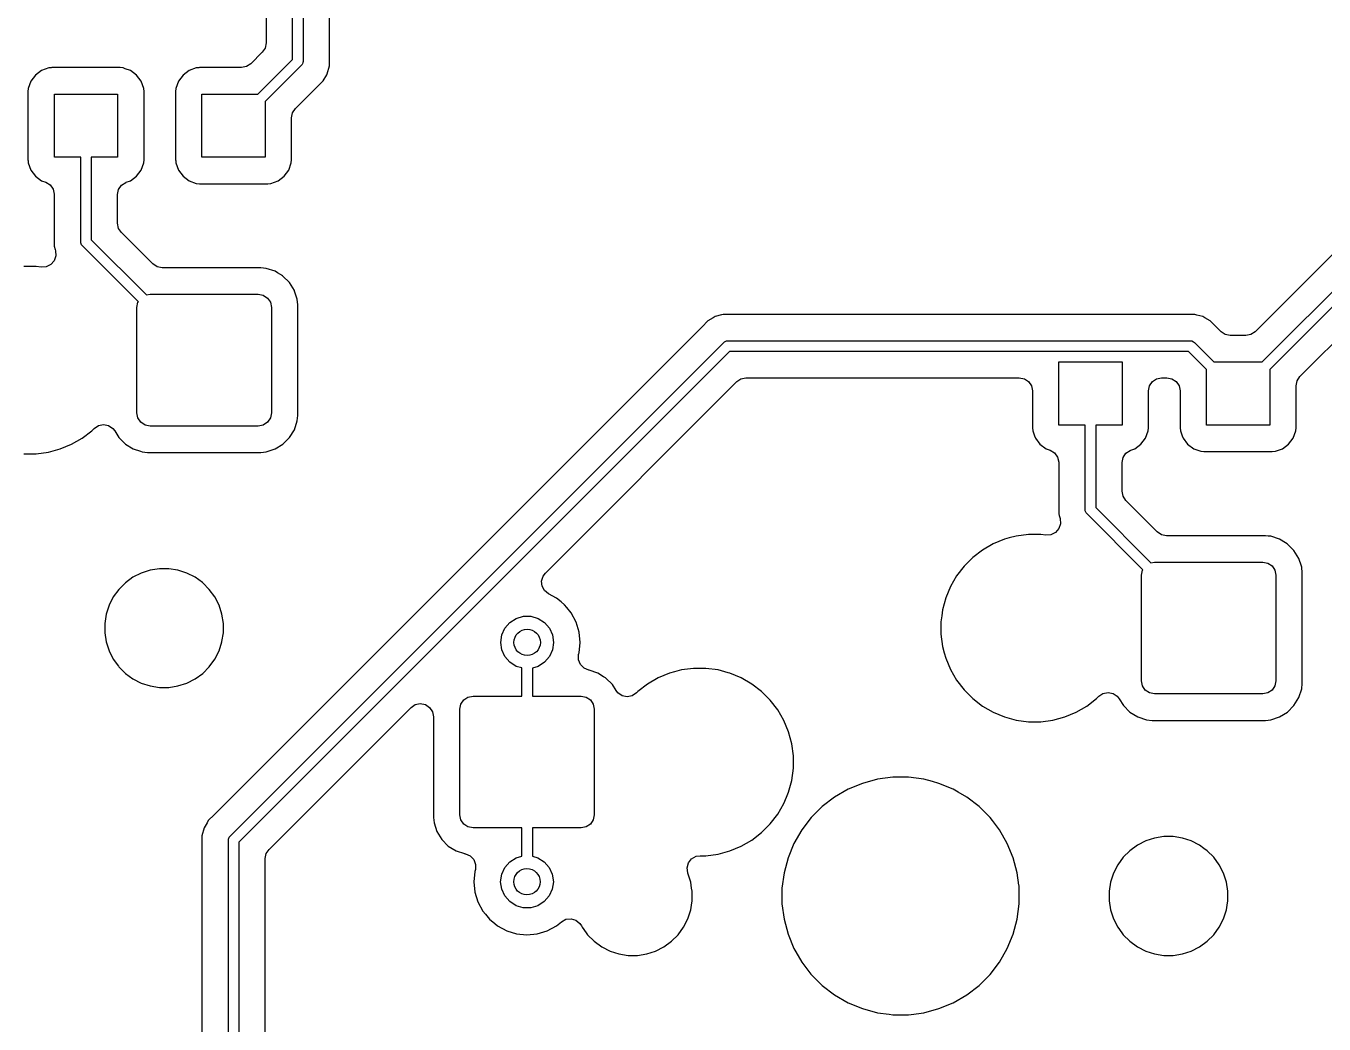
# Model space of a CAD drawing. Extents: x 17 to 170, y -181 to -32.
# Drawn here: x 51.74 to 76.35, y -72.26 to -53.34 of the extents above; entities that cross this region are included whole.
import ezdxf

# ---------------------------------------------------------------- set-up
doc = ezdxf.new("R2010")
doc.units = 0
doc.layers.add('BLACK', color=7, linetype='CONTINUOUS')

msp = doc.modelspace()

# ---------------------------------------------------------------- linework, layer by layer
at = {"layer": 'BLACK', "linetype": 'CONTINUOUS'}
for p, q in [((56.790748, -53.97283), (56.790748, -48.309252)), ((56.990748, -48.350674), (56.990748, -54.014252)), ((57.491248, -53.935195), (57.491248, -48.661127)), ((56.290248, -49.964273), (56.290248, -53.662377)), ((56.290248, -53.662377), (56.271294, -53.757665)), ((80.54198, -53.643784), (75.049194, -59.13657)), ((56.217318, -53.838446), (55.999192, -54.056571)), ((56.271294, -53.757665), (56.217318, -53.838446)), ((52.167515, -54.135909), (52.03267, -54.186203)), ((52.167519, -54.135908), (52.167515, -54.135909)), ((52.214314, -54.130878), (52.167519, -54.135908)), ((52.227128, -54.129501), (52.214314, -54.130878)), ((52.22713, -54.1295), (52.227128, -54.129501)), ((52.227134, -54.1295), (52.22713, -54.1295)), ((53.522873, -54.1295), (52.227134, -54.1295)), ((53.582481, -54.135908), (53.522873, -54.1295)), ((53.620303, -54.150015), (53.582481, -54.135908)), ((53.717331, -54.186204), (53.620303, -54.150015)), ((54.967515, -54.135909), (54.83267, -54.186203)), ((54.967519, -54.135908), (54.967515, -54.135909)), ((55.014314, -54.130878), (54.967519, -54.135908)), ((55.027128, -54.129501), (55.014314, -54.130878)), ((55.02713, -54.1295), (55.027128, -54.129501)), ((55.027134, -54.1295), (55.02713, -54.1295)), ((55.823125, -54.1295), (55.027134, -54.1295)), ((55.918413, -54.110546), (55.823125, -54.1295)), ((55.999192, -54.056571), (55.918413, -54.110546)), ((56.133578, -54.63), (56.790748, -53.97283)), ((56.961458, -54.084963), (56.275, -54.771421)), ((56.973895, -54.06981), (56.961458, -54.084963)), ((56.9787, -54.05821), (56.973895, -54.06981)), ((56.988827, -54.033761), (56.9787, -54.05821)), ((56.990748, -54.014252), (56.988827, -54.033761)), ((57.450325, -54.246037), (57.491248, -54.09331)), ((57.491248, -54.09331), (57.491248, -53.935195)), ((75.183578, -59.71), (80.951789, -53.941789)), ((81.063922, -54.1125), (75.325, -59.851422)), ((51.831204, -54.387669), (51.780908, -54.522518)), ((51.917453, -54.272455), (51.831204, -54.387669)), ((51.917455, -54.272453), (51.917453, -54.272455)), ((52.03267, -54.186203), (51.917455, -54.272453)), ((53.832546, -54.272454), (53.717331, -54.186204)), ((53.918796, -54.387669), (53.832546, -54.272454)), ((53.969091, -54.522517), (53.918796, -54.387669)), ((54.631204, -54.387669), (54.580908, -54.522518)), ((54.717453, -54.272455), (54.631204, -54.387669)), ((54.717455, -54.272453), (54.717453, -54.272455)), ((54.83267, -54.186203), (54.717455, -54.272453)), ((57.259464, -54.494772), (57.371268, -54.382968)), ((57.371268, -54.382968), (57.439592, -54.264627)), ((57.439592, -54.264627), (57.450325, -54.246037)), ((51.780908, -54.522518), (51.7745, -54.582123)), ((51.7745, -54.582123), (51.7745, -55.877865)), ((52.275, -55.83), (52.275, -54.63)), ((52.275, -54.63), (53.475, -54.63)), ((53.475, -54.63), (53.475, -55.83)), ((53.975499, -54.582128), (53.969091, -54.522517)), ((53.9755, -55.877873), (53.975499, -54.582128)), ((54.580908, -54.522518), (54.5745, -54.582123)), ((54.5745, -54.582123), (54.5745, -55.877865)), ((55.075, -55.83), (55.075, -54.63)), ((55.075, -54.63), (56.133578, -54.63)), ((56.848429, -54.905805), (57.259461, -54.494773)), ((57.259461, -54.494773), (57.259464, -54.494772)), ((56.275, -54.771421), (56.275, -55.83)), ((75.898429, -59.985805), (81.198305, -54.68593)), ((56.775499, -55.081873), (56.794453, -54.986586)), ((56.7755, -55.877873), (56.775499, -55.081873)), ((56.794453, -54.986586), (56.848429, -54.905805)), ((51.7745, -55.877865), (51.7745, -55.877868)), ((51.7745, -55.877868), (51.774501, -55.877872)), ((51.774501, -55.877872), (51.776567, -55.897093)), ((52.775, -55.83), (52.275, -55.83)), ((52.775, -57.433), (52.775, -55.83)), ((53.475, -55.83), (52.975, -55.83)), ((52.975, -55.83), (52.975, -57.391578)), ((53.969091, -55.937483), (53.9755, -55.877873)), ((54.5745, -55.877865), (54.5745, -55.877868)), ((54.5745, -55.877868), (54.574501, -55.877872)), ((54.574501, -55.877872), (54.576567, -55.897093)), ((56.275, -55.83), (55.075, -55.83)), ((56.769091, -55.937483), (56.7755, -55.877873)), ((51.776567, -55.897093), (51.780908, -55.93748)), ((51.780908, -55.93748), (51.780909, -55.937484)), ((51.780909, -55.937484), (51.831203, -56.072329)), ((51.831203, -56.072329), (51.831204, -56.072331)), ((51.831204, -56.072331), (51.917454, -56.187546)), ((53.832546, -56.187546), (53.918796, -56.072331)), ((53.918796, -56.072331), (53.969091, -55.937483)), ((54.576567, -55.897093), (54.580908, -55.93748)), ((54.580908, -55.93748), (54.580909, -55.937484)), ((54.580909, -55.937484), (54.631203, -56.072329)), ((54.631203, -56.072329), (54.631204, -56.072331)), ((54.631204, -56.072331), (54.717454, -56.187546)), ((56.632546, -56.187546), (56.718796, -56.072331)), ((56.718796, -56.072331), (56.769091, -55.937483)), ((51.917454, -56.187546), (52.032669, -56.273796)), ((52.032669, -56.273796), (52.112517, -56.303577)), ((52.112517, -56.303577), (52.195171, -56.354634)), ((52.195171, -56.354634), (52.251997, -56.433437)), ((53.494454, -56.441589), (53.54843, -56.360807)), ((53.54843, -56.360807), (53.629212, -56.306831)), ((53.629212, -56.306831), (53.637455, -56.303587)), ((53.637455, -56.303587), (53.717331, -56.273796)), ((53.717331, -56.273796), (53.832546, -56.187546)), ((54.717454, -56.187546), (54.832669, -56.273796)), ((54.832669, -56.273796), (54.967517, -56.324091)), ((54.967517, -56.324091), (55.027127, -56.3305)), ((55.027127, -56.3305), (56.322872, -56.330499)), ((56.322872, -56.330499), (56.382483, -56.324091)), ((56.382483, -56.324091), (56.517331, -56.273796)), ((56.517331, -56.273796), (56.632546, -56.187546)), ((52.251997, -56.433437), (52.274341, -56.527987)), ((52.274341, -56.527987), (52.2745, -56.536877)), ((52.2745, -56.536877), (52.2745, -57.338665)), ((53.4755, -56.536877), (53.494454, -56.441589)), ((53.4755, -57.081125), (53.4755, -56.536877)), ((53.494454, -57.176413), (53.4755, -57.081125)), ((52.2745, -57.338665), (52.274499, -57.338683)), ((52.274499, -57.338683), (52.274499, -57.353943)), ((52.274499, -57.353943), (52.274499, -57.512057)), ((53.54843, -57.257195), (53.494454, -57.176413)), ((54.142805, -57.85157), (53.54843, -57.257195)), ((52.274499, -57.512057), (52.292472, -57.579133)), ((52.292472, -57.579133), (52.298207, -57.600536)), ((52.298207, -57.600536), (52.304561, -57.697483)), ((52.776921, -57.452509), (52.775, -57.433)), ((52.791853, -57.488557), (52.776921, -57.452509)), ((52.804289, -57.503711), (52.791853, -57.488557)), ((53.868591, -58.568013), (52.804289, -57.503711)), ((52.975, -57.391578), (54.022288, -58.438866)), ((52.273331, -57.789482), (52.209272, -57.862527)), ((52.304561, -57.697483), (52.273331, -57.789482)), ((54.223587, -57.905546), (54.142805, -57.85157)), ((51.931372, -57.8995), (51.698628, -57.8995)), ((51.931373, -57.8995), (51.931372, -57.8995)), ((52.025191, -57.911851), (51.931373, -57.8995)), ((52.122136, -57.905497), (52.025191, -57.911851)), ((52.209272, -57.862527), (52.122136, -57.905497)), ((54.318875, -57.9245), (54.223587, -57.905546)), ((56.192009, -57.9245), (54.318875, -57.9245)), ((56.192011, -57.9245), (56.192009, -57.9245)), ((56.243403, -57.92975), (56.192011, -57.9245)), ((56.294797, -57.935001), (56.243403, -57.92975)), ((56.294798, -57.935001), (56.294797, -57.935001)), ((56.294802, -57.935002), (56.294798, -57.935001)), ((56.461332, -57.990184), (56.294802, -57.935002)), ((56.461332, -57.990185), (56.46133, -57.990184)), ((56.46133, -57.990184), (56.461332, -57.990184)), ((56.461334, -57.990186), (56.461332, -57.990185)), ((56.509255, -58.019744), (56.461334, -57.990186)), ((56.605615, -58.079179), (56.509255, -58.019744)), ((56.610656, -58.082288), (56.605615, -58.079179)), ((56.734712, -58.206344), (56.610656, -58.082288)), ((56.826814, -58.355666), (56.734712, -58.206344)), ((53.842, -58.675), (53.86103, -58.579329)), ((53.86103, -58.579329), (53.868591, -58.568013)), ((54.022288, -58.438866), (54.092, -58.425)), ((54.092, -58.425), (56.142, -58.425)), ((56.142, -58.425), (56.237671, -58.44403)), ((56.237671, -58.44403), (56.318777, -58.498223)), ((56.318777, -58.498223), (56.37297, -58.579329)), ((56.37297, -58.579329), (56.392, -58.675)), ((56.831222, -58.368968), (56.826814, -58.355666)), ((56.875244, -58.501819), (56.831222, -58.368968)), ((56.881999, -58.522203), (56.875244, -58.501819)), ((56.892499, -58.624992), (56.881999, -58.522203)), ((53.842, -60.675), (53.842, -58.675)), ((56.392, -58.675), (56.392, -60.675)), ((56.8925, -60.725009), (56.892499, -58.624992)), ((64.928668, -58.818147), (64.808215, -58.850422)), ((64.960943, -58.809499), (64.928668, -58.818147)), ((65.119057, -58.809499), (64.960943, -58.809499)), ((65.134318, -58.809499), (65.119057, -58.809499)), ((65.134334, -58.8095), (65.134318, -58.809499)), ((73.730666, -58.8095), (65.134334, -58.8095)), ((73.730682, -58.809499), (73.730666, -58.8095)), ((73.745943, -58.809499), (73.730682, -58.809499)), ((73.904057, -58.809499), (73.745943, -58.809499)), ((73.94498, -58.820464), (73.904057, -58.809499)), ((74.056784, -58.850422), (73.94498, -58.820464)), ((64.559478, -59.041286), (55.306286, -68.294478)), ((64.55948, -59.041284), (64.559478, -59.041286)), ((64.67128, -58.929483), (64.559479, -59.041283)), ((64.559479, -59.041283), (64.55948, -59.041284)), ((64.671283, -58.929481), (64.67128, -58.929483)), ((64.671284, -58.92948), (64.671283, -58.929481)), ((64.768593, -58.873299), (64.671284, -58.92948)), ((64.768594, -58.873297), (64.768593, -58.873299)), ((64.808212, -58.850424), (64.768594, -58.873297)), ((64.808215, -58.850422), (64.808212, -58.850424)), ((74.056787, -58.850424), (74.056784, -58.850422)), ((74.096405, -58.873297), (74.056787, -58.850424)), ((74.096407, -58.873299), (74.096405, -58.873297)), ((74.193716, -58.92948), (74.096407, -58.873299)), ((74.30552, -59.041284), (74.193716, -58.92948)), ((74.305521, -59.041286), (74.30552, -59.041284)), ((74.400805, -59.13657), (74.305521, -59.041286)), ((64.969289, -59.339289), (64.984443, -59.326853)), ((64.984443, -59.326853), (65.020491, -59.311921)), ((65.020491, -59.311921), (65.04, -59.31)), ((65.04, -59.31), (73.825, -59.31)), ((73.825, -59.31), (73.844509, -59.311921)), ((73.844509, -59.311921), (73.880557, -59.326853)), ((73.880557, -59.326853), (73.895711, -59.339289)), ((74.481587, -59.190546), (74.400805, -59.13657)), ((74.576875, -59.2095), (74.481587, -59.190546)), ((74.873124, -59.2095), (74.576875, -59.2095)), ((74.968412, -59.190546), (74.873124, -59.2095)), ((75.049194, -59.13657), (74.968412, -59.190546)), ((55.604289, -68.704289), (64.969289, -59.339289)), ((65.081422, -59.51), (55.775, -68.816422)), ((73.783578, -59.51), (65.081422, -59.51)), ((74.125, -59.851422), (73.783578, -59.51)), ((73.895711, -59.339289), (74.266422, -59.71)), ((71.325, -60.91), (71.325, -59.71)), ((71.325, -59.71), (72.525, -59.71)), ((72.525, -59.71), (72.525, -60.91)), ((74.266422, -59.71), (75.183578, -59.71)), ((65.215805, -60.08343), (65.296587, -60.029454)), ((65.296587, -60.029454), (65.391875, -60.0105)), ((65.391875, -60.0105), (70.5755, -60.0105)), ((70.5755, -60.0105), (70.670788, -60.029454)), ((70.670788, -60.029454), (70.75157, -60.08343)), ((73.098429, -60.083431), (73.17921, -60.029454)), ((73.17921, -60.029454), (73.274499, -60.0105)), ((73.274499, -60.0105), (73.3755, -60.0105)), ((73.3755, -60.0105), (73.470788, -60.029454)), ((73.470788, -60.029454), (73.55157, -60.08343)), ((74.125, -60.91), (74.125, -59.851422)), ((75.325, -59.851422), (75.325, -60.91)), ((75.825499, -60.161873), (75.844453, -60.066586)), ((75.844453, -60.066586), (75.898429, -59.985805)), ((61.587281, -63.711952), (65.215805, -60.08343)), ((70.75157, -60.08343), (70.805546, -60.164212)), ((70.805546, -60.164212), (70.8245, -60.2595)), ((70.8245, -60.2595), (70.8245, -60.957865)), ((73.025499, -60.259498), (73.044453, -60.164212)), ((73.0255, -60.957873), (73.025499, -60.259498)), ((73.044453, -60.164212), (73.098429, -60.083431)), ((73.55157, -60.08343), (73.605546, -60.164212)), ((73.605546, -60.164212), (73.6245, -60.2595)), ((73.6245, -60.2595), (73.6245, -60.957865)), ((75.8255, -60.847488), (75.825499, -60.161873)), ((53.86103, -60.770671), (53.842, -60.675)), ((53.915223, -60.851777), (53.86103, -60.770671)), ((56.37297, -60.770671), (56.318777, -60.851777)), ((56.392, -60.675), (56.37297, -60.770671)), ((56.881999, -60.827797), (56.8925, -60.725009)), ((52.803532, -61.154442), (52.988181, -61.012756)), ((52.988181, -61.012756), (53.031686, -60.969251)), ((53.031686, -60.969251), (53.112466, -60.915274)), ((53.112466, -60.915274), (53.207754, -60.896319)), ((53.207754, -60.896319), (53.303043, -60.915272)), ((53.303043, -60.915272), (53.383825, -60.969248)), ((53.383825, -60.969248), (53.419685, -61.0146)), ((53.419685, -61.0146), (53.499285, -61.143652)), ((53.996329, -60.90597), (53.915223, -60.851777)), ((54.092, -60.925), (53.996329, -60.90597)), ((56.142, -60.925), (54.092, -60.925)), ((56.237671, -60.90597), (56.142, -60.925)), ((56.318777, -60.851777), (56.237671, -60.90597)), ((56.734712, -61.143656), (56.826814, -60.994334)), ((56.826814, -60.994334), (56.881999, -60.827797)), ((70.8245, -60.957865), (70.8245, -60.957868)), ((70.8245, -60.957868), (70.824501, -60.957872)), ((70.824501, -60.957872), (70.824518, -60.958026)), ((70.824518, -60.958026), (70.830908, -61.01748)), ((70.830908, -61.01748), (70.830909, -61.017484)), ((70.830909, -61.017484), (70.865614, -61.110532)), ((71.825, -60.91), (71.325, -60.91)), ((71.825, -62.513), (71.825, -60.91)), ((72.525, -60.91), (72.025, -60.91)), ((72.025, -60.91), (72.025, -62.471578)), ((72.968796, -61.152331), (73.019091, -61.017483)), ((73.019091, -61.017483), (73.0255, -60.957873)), ((73.6245, -60.957865), (73.6245, -60.957868)), ((73.6245, -60.957868), (73.624501, -60.957872)), ((73.624501, -60.957872), (73.624518, -60.958026)), ((73.624518, -60.958026), (73.630908, -61.01748)), ((73.630908, -61.01748), (73.630909, -61.017484)), ((73.630909, -61.017484), (73.665614, -61.110532)), ((75.325, -60.91), (74.125, -60.91)), ((75.768796, -61.152331), (75.819091, -61.017483)), ((75.819091, -61.017483), (75.8255, -60.957873)), ((75.8255, -60.957873), (75.8255, -60.847488)), ((52.386948, -61.359879), (52.601958, -61.27082)), ((52.601958, -61.27082), (52.601961, -61.270818)), ((52.601961, -61.270818), (52.601969, -61.270815)), ((52.601969, -61.270815), (52.803532, -61.154442)), ((53.499285, -61.143652), (53.499286, -61.143653)), ((53.499286, -61.143653), (53.499288, -61.143656)), ((53.499288, -61.143656), (53.623344, -61.267712)), ((53.623344, -61.267712), (53.772666, -61.359814)), ((56.461334, -61.359814), (56.610656, -61.267712)), ((56.610656, -61.267712), (56.734712, -61.143656)), ((70.865614, -61.110532), (70.881204, -61.152331)), ((70.881204, -61.152331), (70.967454, -61.267546)), ((70.967454, -61.267546), (71.082669, -61.353796)), ((72.767331, -61.353796), (72.882546, -61.267546)), ((72.882546, -61.267546), (72.968796, -61.152331)), ((73.665614, -61.110532), (73.681204, -61.152331)), ((73.681204, -61.152331), (73.767454, -61.267546)), ((73.767454, -61.267546), (73.882669, -61.353796)), ((75.567331, -61.353796), (75.682546, -61.267546)), ((75.682546, -61.267546), (75.768796, -61.152331)), ((51.698628, -61.4505), (51.931372, -61.4505)), ((51.931372, -61.4505), (52.162126, -61.420121)), ((52.162126, -61.420121), (52.38694, -61.359882)), ((52.38694, -61.359882), (52.386945, -61.359879)), ((52.386945, -61.359879), (52.386948, -61.359879)), ((53.772666, -61.359814), (53.772669, -61.359815)), ((53.772669, -61.359815), (53.772667, -61.359815)), ((53.772667, -61.359815), (53.906282, -61.40409)), ((53.906282, -61.40409), (53.939203, -61.414999)), ((53.939203, -61.414999), (54.041991, -61.4255)), ((54.041991, -61.4255), (56.192008, -61.425499)), ((56.192008, -61.425499), (56.294797, -61.414999)), ((56.294797, -61.414999), (56.461334, -61.359814)), ((71.082669, -61.353796), (71.162517, -61.383577)), ((71.162517, -61.383577), (71.245171, -61.434634)), ((71.245171, -61.434634), (71.301997, -61.513437)), ((71.301997, -61.513437), (71.324341, -61.607987)), ((72.5255, -61.616877), (72.544454, -61.521589)), ((72.544454, -61.521589), (72.59843, -61.440807)), ((72.59843, -61.440807), (72.679212, -61.386831)), ((72.679212, -61.386831), (72.687455, -61.383587)), ((72.687455, -61.383587), (72.767331, -61.353796)), ((73.882669, -61.353796), (74.017517, -61.404091)), ((74.017517, -61.404091), (74.077127, -61.4105)), ((74.077127, -61.4105), (75.372872, -61.410499)), ((75.372872, -61.410499), (75.432483, -61.404091)), ((75.432483, -61.404091), (75.567331, -61.353796)), ((71.324341, -61.607987), (71.3245, -61.616877)), ((71.3245, -61.616877), (71.3245, -62.418665)), ((72.5255, -62.161125), (72.5255, -61.616877)), ((72.544454, -62.256413), (72.5255, -62.161125)), ((72.59843, -62.337195), (72.544454, -62.256413)), ((71.3245, -62.418665), (71.324499, -62.418683)), ((71.324499, -62.418683), (71.324499, -62.433943)), ((71.324499, -62.433943), (71.324499, -62.592057)), ((71.826921, -62.532509), (71.825, -62.513)), ((72.025, -62.471578), (73.072288, -63.518866)), ((73.192805, -62.93157), (72.59843, -62.337195)), ((71.324499, -62.592057), (71.332906, -62.62343)), ((71.332906, -62.62343), (71.348207, -62.680536)), ((71.348207, -62.680536), (71.354561, -62.777483)), ((71.841853, -62.568557), (71.826921, -62.532509)), ((71.854289, -62.583711), (71.841853, -62.568557)), ((72.918591, -63.648013), (71.854289, -62.583711)), ((70.517874, -63.009879), (70.383832, -63.045795)), ((70.517878, -63.009878), (70.517874, -63.009879)), ((70.51788, -63.009878), (70.517878, -63.009878)), ((70.748628, -62.9795), (70.51788, -63.009878)), ((70.981372, -62.9795), (70.748628, -62.9795)), ((70.981373, -62.9795), (70.981372, -62.9795)), ((71.075191, -62.991851), (70.981373, -62.9795)), ((71.172136, -62.985497), (71.075191, -62.991851)), ((71.259272, -62.942527), (71.172136, -62.985497)), ((71.323331, -62.869482), (71.259272, -62.942527)), ((71.354561, -62.777483), (71.323331, -62.869482)), ((73.273587, -62.985546), (73.192805, -62.93157)), ((73.368875, -63.0045), (73.273587, -62.985546)), ((75.242009, -63.0045), (73.368875, -63.0045)), ((75.242011, -63.0045), (75.242009, -63.0045)), ((75.293403, -63.00975), (75.242011, -63.0045)), ((75.344797, -63.015001), (75.293403, -63.00975)), ((75.344798, -63.015001), (75.344797, -63.015001)), ((75.344802, -63.015002), (75.344798, -63.015001)), ((75.511332, -63.070184), (75.344802, -63.015002)), ((70.078032, -63.159184), (69.876467, -63.275558)), ((70.078041, -63.159179), (70.078032, -63.159184)), ((70.293051, -63.07012), (70.078041, -63.159179)), ((70.383832, -63.045795), (70.293051, -63.07012)), ((75.511332, -63.070185), (75.51133, -63.070184)), ((75.51133, -63.070184), (75.511332, -63.070184)), ((75.511334, -63.070186), (75.511332, -63.070185)), ((75.624436, -63.139948), (75.511334, -63.070186)), ((75.655615, -63.159179), (75.624436, -63.139948)), ((75.660656, -63.162288), (75.655615, -63.159179)), ((75.784712, -63.286344), (75.660656, -63.162288)), ((69.691815, -63.417247), (69.527247, -63.581815)), ((69.691819, -63.417244), (69.691815, -63.417247)), ((69.876467, -63.275558), (69.691819, -63.417244)), ((73.072288, -63.518866), (73.142, -63.505)), ((73.142, -63.505), (75.192, -63.505)), ((75.192, -63.505), (75.287671, -63.52403)), ((75.876814, -63.435666), (75.784712, -63.286344)), ((75.876814, -63.435667), (75.876814, -63.435666)), ((75.925408, -63.582314), (75.876814, -63.435667)), ((53.922947, -63.711963), (53.76511, -63.792385)), ((53.922956, -63.711959), (53.922947, -63.711963)), ((53.922958, -63.711958), (53.922956, -63.711958)), ((53.922956, -63.711958), (53.922956, -63.711959)), ((54.091445, -63.657214), (53.922958, -63.711958)), ((54.091448, -63.657213), (54.091445, -63.657214)), ((54.09145, -63.657213), (54.091448, -63.657213)), ((54.091456, -63.657211), (54.09145, -63.657213)), ((54.266411, -63.6295), (54.091456, -63.657211)), ((54.266421, -63.6295), (54.266411, -63.6295)), ((54.443579, -63.6295), (54.266421, -63.6295)), ((54.443588, -63.6295), (54.443579, -63.6295)), ((54.618543, -63.657211), (54.443588, -63.6295)), ((54.618549, -63.657213), (54.618543, -63.657211)), ((54.618555, -63.657214), (54.618549, -63.657213)), ((54.787042, -63.711958), (54.618555, -63.657214)), ((54.78705, -63.711962), (54.787042, -63.711958)), ((54.787052, -63.711963), (54.78705, -63.711962)), ((54.944889, -63.792385), (54.787052, -63.711963)), ((61.543757, -63.77064), (61.587281, -63.711952)), ((69.527244, -63.581819), (69.385558, -63.766467)), ((69.527247, -63.581815), (69.527244, -63.581819)), ((72.892, -63.755), (72.91103, -63.659329)), ((72.892, -65.755), (72.892, -63.755)), ((72.91103, -63.659329), (72.918591, -63.648013)), ((75.287671, -63.52403), (75.368777, -63.578223)), ((75.368777, -63.578223), (75.42297, -63.659329)), ((75.42297, -63.659329), (75.442, -63.755)), ((75.442, -63.755), (75.442, -65.755)), ((75.931999, -63.602203), (75.925408, -63.582314)), ((75.942499, -63.704992), (75.931999, -63.602203)), ((75.9425, -65.805009), (75.942499, -63.704992)), ((53.621789, -63.896514), (53.496514, -64.021789)), ((53.76511, -63.792385), (53.621789, -63.896514)), ((55.084469, -63.893796), (54.944889, -63.792385)), ((55.088214, -63.896517), (55.084469, -63.893796)), ((55.213483, -64.021786), (55.088214, -63.896517)), ((61.515554, -63.863612), (61.543757, -63.77064)), ((61.525077, -63.960299), (61.515554, -63.863612)), ((61.570875, -64.045982), (61.525077, -63.960299)), ((69.269179, -63.968041), (69.18012, -64.183051)), ((69.269184, -63.968032), (69.269179, -63.968041)), ((69.385558, -63.766467), (69.269184, -63.968032)), ((53.392385, -64.16511), (53.311963, -64.322947)), ((53.496514, -64.021789), (53.392385, -64.16511)), ((55.317614, -64.16511), (55.213483, -64.021786)), ((55.398042, -64.322958), (55.317614, -64.16511)), ((61.645977, -64.107616), (61.570875, -64.045982)), ((61.800362, -64.190136), (61.645977, -64.107616)), ((61.885547, -64.260046), (61.800362, -64.190136)), ((69.180118, -64.18306), (69.119879, -64.407874)), ((69.18012, -64.183051), (69.180118, -64.18306)), ((53.257211, -64.491456), (53.2295, -64.666411)), ((53.257213, -64.49145), (53.257211, -64.491456)), ((53.257214, -64.491445), (53.257213, -64.491448)), ((53.257213, -64.491448), (53.257213, -64.49145)), ((53.311958, -64.322958), (53.257214, -64.491445)), ((53.311963, -64.322947), (53.311958, -64.322956)), ((53.311958, -64.322956), (53.311958, -64.322958)), ((55.452786, -64.491445), (55.398042, -64.322958)), ((55.452787, -64.491454), (55.452786, -64.491445)), ((55.452788, -64.491456), (55.452787, -64.491454)), ((55.480499, -64.666411), (55.452788, -64.491456)), ((61.952709, -64.315165), (61.885547, -64.260046)), ((61.991624, -64.362583), (61.952709, -64.315165)), ((62.077737, -64.467511), (61.991624, -64.362583)), ((62.170637, -64.641314), (62.077737, -64.467511)), ((69.119878, -64.40788), (69.104317, -64.526079)), ((69.119879, -64.407874), (69.119878, -64.407878)), ((69.119878, -64.407878), (69.119878, -64.40788)), ((53.2295, -64.666411), (53.2295, -64.843588)), ((55.4805, -64.666423), (55.480499, -64.666411)), ((55.4805, -64.843576), (55.4805, -64.666423)), ((60.821199, -64.755728), (60.914396, -64.648173)), ((60.914396, -64.648173), (61.034118, -64.571232)), ((61.034118, -64.571232), (61.170669, -64.531137)), ((61.170669, -64.531137), (61.312983, -64.531137)), ((61.312983, -64.531137), (61.449534, -64.571232)), ((61.449534, -64.571232), (61.569256, -64.648173)), ((61.569256, -64.648173), (61.662453, -64.755728)), ((62.170638, -64.641318), (62.170637, -64.641314)), ((62.17064, -64.641321), (62.170638, -64.641318)), ((62.22785, -64.829916), (62.17064, -64.641321)), ((69.104317, -64.526079), (69.0895, -64.638628)), ((69.0895, -64.638628), (69.0895, -64.871372)), ((53.2295, -64.843588), (53.257211, -65.018543)), ((55.453927, -65.01135), (55.480499, -64.843588)), ((55.480499, -64.843588), (55.4805, -64.843576)), ((60.741826, -65.026048), (60.76208, -64.885182)), ((60.76208, -64.885182), (60.821199, -64.755728)), ((61.662453, -64.755728), (61.721572, -64.885182)), ((61.721572, -64.885182), (61.741826, -65.026048)), ((62.247167, -65.026048), (62.22785, -64.829916)), ((69.0895, -64.871372), (69.119879, -65.102126)), ((53.257211, -65.018543), (53.257213, -65.018549)), ((53.257213, -65.018549), (53.257214, -65.018555)), ((53.257214, -65.018555), (53.311958, -65.187042)), ((53.311958, -65.187042), (53.311959, -65.187043)), ((53.311959, -65.187043), (53.311963, -65.187052)), ((53.311963, -65.187052), (53.392385, -65.344889)), ((55.317614, -65.34489), (55.398042, -65.187042)), ((55.398042, -65.187042), (55.452786, -65.018555)), ((55.452786, -65.018555), (55.453927, -65.01135)), ((60.76208, -65.166914), (60.741826, -65.026048)), ((60.821199, -65.296368), (60.76208, -65.166914)), ((61.721572, -65.166914), (61.662453, -65.296368)), ((61.741826, -65.026048), (61.721572, -65.166914)), ((62.22322, -65.23744), (62.22785, -65.22218)), ((62.22785, -65.22218), (62.247167, -65.026048)), ((69.119879, -65.102126), (69.152048, -65.22218)), ((69.152048, -65.22218), (69.18012, -65.326948)), ((53.392385, -65.344889), (53.490943, -65.480542)), ((53.490943, -65.480542), (53.496517, -65.488214)), ((55.213483, -65.488214), (55.317614, -65.34489)), ((60.914396, -65.403923), (60.821199, -65.296368)), ((61.034118, -65.480864), (60.914396, -65.403923)), ((61.14, -65.511953), (61.034118, -65.480864)), ((61.449534, -65.480864), (61.34, -65.513026)), ((61.569256, -65.403923), (61.449534, -65.480864)), ((61.662453, -65.296368), (61.569256, -65.403923)), ((62.216603, -65.354732), (62.218018, -65.257587)), ((62.252472, -65.445023), (62.216603, -65.354732)), ((62.218018, -65.257587), (62.22322, -65.23744)), ((62.320164, -65.514715), (62.252472, -65.445023)), ((69.18012, -65.326948), (69.269179, -65.541958)), ((53.496517, -65.488214), (53.621786, -65.613483)), ((53.621786, -65.613483), (53.76511, -65.717614)), ((53.76511, -65.717614), (53.922958, -65.798042)), ((54.787042, -65.798042), (54.94489, -65.717614)), ((54.94489, -65.717614), (55.088214, -65.613483)), ((55.088214, -65.613483), (55.213483, -65.488214)), ((61.14, -66.045), (61.14, -65.511953)), ((61.34, -65.513026), (61.34, -66.045)), ((62.409372, -65.553197), (62.320164, -65.514715)), ((62.417795, -65.555), (62.409372, -65.553197)), ((62.584332, -65.610184), (62.417795, -65.555)), ((62.584332, -65.610185), (62.58433, -65.610184)), ((62.58433, -65.610184), (62.584332, -65.610184)), ((62.584334, -65.610186), (62.584332, -65.610185)), ((62.691957, -65.676568), (62.584334, -65.610186)), ((62.728615, -65.699179), (62.691957, -65.676568)), ((62.733656, -65.702288), (62.728615, -65.699179)), ((62.857712, -65.826344), (62.733656, -65.702288)), ((63.728032, -65.699184), (63.526467, -65.815558)), ((63.728041, -65.699179), (63.728032, -65.699184)), ((63.943051, -65.61012), (63.728041, -65.699179)), ((64.033832, -65.585795), (63.943051, -65.61012)), ((64.167874, -65.549879), (64.033832, -65.585795)), ((64.167878, -65.549878), (64.167874, -65.549879)), ((64.16788, -65.549878), (64.167878, -65.549878)), ((64.398628, -65.5195), (64.16788, -65.549878)), ((64.631372, -65.5195), (64.398628, -65.5195)), ((64.862119, -65.549878), (64.631372, -65.5195)), ((64.862126, -65.549879), (64.862119, -65.549878)), ((65.055271, -65.601632), (64.862126, -65.549879)), ((65.086948, -65.61012), (65.055271, -65.601632)), ((65.301958, -65.699179), (65.086948, -65.61012)), ((65.301967, -65.699184), (65.301958, -65.699179)), ((65.301969, -65.699185), (65.301967, -65.699184)), ((65.503532, -65.815558), (65.301969, -65.699185)), ((69.269179, -65.541958), (69.269184, -65.541967)), ((69.269184, -65.541967), (69.269185, -65.541969)), ((69.269185, -65.541969), (69.385558, -65.743532)), ((53.922958, -65.798042), (54.091445, -65.852786)), ((54.091445, -65.852786), (54.091454, -65.852787)), ((54.091454, -65.852787), (54.091456, -65.852788)), ((54.091456, -65.852788), (54.266411, -65.880499)), ((54.266411, -65.880499), (54.266418, -65.880499)), ((54.266418, -65.880499), (54.266421, -65.8805)), ((54.266421, -65.8805), (54.266424, -65.8805)), ((54.266424, -65.8805), (54.443576, -65.8805)), ((54.443576, -65.8805), (54.443579, -65.8805)), ((54.443579, -65.8805), (54.443582, -65.880499)), ((54.443582, -65.880499), (54.443588, -65.880499)), ((54.443588, -65.880499), (54.618543, -65.852788)), ((54.618543, -65.852787), (54.618555, -65.852786)), ((54.618543, -65.852788), (54.618543, -65.852787)), ((54.618555, -65.852786), (54.787042, -65.798042)), ((62.857713, -65.826346), (62.857712, -65.826344)), ((62.857714, -65.826347), (62.857713, -65.826346)), ((62.927012, -65.938698), (62.857714, -65.826347)), ((62.962869, -65.984048), (62.927012, -65.938698)), ((63.341805, -65.957256), (63.315008, -65.984053)), ((63.341819, -65.957244), (63.341805, -65.957256)), ((63.526467, -65.815558), (63.341819, -65.957244)), ((65.688181, -65.957244), (65.503532, -65.815558)), ((65.852756, -66.121819), (65.688181, -65.957244)), ((69.385558, -65.743532), (69.527244, -65.928181)), ((69.527244, -65.928181), (69.691819, -66.092756)), ((72.91103, -65.850671), (72.892, -65.755)), ((72.965223, -65.931777), (72.91103, -65.850671)), ((73.046329, -65.98597), (72.965223, -65.931777)), ((75.368777, -65.931777), (75.287671, -65.98597)), ((75.42297, -65.850671), (75.368777, -65.931777)), ((75.442, -65.755), (75.42297, -65.850671)), ((75.876814, -66.074334), (75.931999, -65.907797)), ((75.931999, -65.907797), (75.9425, -65.805009)), ((59.03943, -66.259803), (59.120212, -66.205828)), ((59.120212, -66.205828), (59.2155, -66.186874)), ((59.2155, -66.186874), (59.310788, -66.205828)), ((59.310788, -66.205828), (59.39157, -66.259804)), ((59.965, -66.295), (59.98403, -66.199329)), ((59.98403, -66.199329), (60.038223, -66.118223)), ((60.038223, -66.118223), (60.119329, -66.06403)), ((60.119329, -66.06403), (60.215, -66.045)), ((60.215, -66.045), (61.14, -66.045)), ((61.34, -66.045), (62.265, -66.045)), ((62.265, -66.045), (62.360671, -66.06403)), ((62.360671, -66.06403), (62.441777, -66.118223)), ((62.441777, -66.118223), (62.49597, -66.199329)), ((62.49597, -66.199329), (62.515, -66.295)), ((63.043649, -66.038026), (62.962869, -65.984048)), ((63.138937, -66.056981), (63.043649, -66.038026)), ((63.234226, -66.038028), (63.138937, -66.056981)), ((63.315008, -65.984053), (63.234226, -66.038028)), ((65.994442, -66.306468), (65.852756, -66.121819)), ((69.691819, -66.092756), (69.876468, -66.234442)), ((71.853532, -66.234442), (72.038181, -66.092756)), ((72.038181, -66.092756), (72.081686, -66.049251)), ((72.081686, -66.049251), (72.162466, -65.995274)), ((72.162466, -65.995274), (72.257754, -65.976319)), ((72.257754, -65.976319), (72.353043, -65.995272)), ((72.353043, -65.995272), (72.433825, -66.049248)), ((72.433825, -66.049248), (72.469685, -66.0946)), ((72.469685, -66.0946), (72.549285, -66.223652)), ((73.142, -66.005), (73.046329, -65.98597)), ((75.192, -66.005), (73.142, -66.005)), ((75.287671, -65.98597), (75.192, -66.005)), ((75.784712, -66.223656), (75.876814, -66.074334)), ((56.348428, -68.950806), (59.03943, -66.259803)), ((59.39157, -66.259804), (59.445546, -66.340586)), ((59.445546, -66.340586), (59.4645, -66.435874)), ((59.4645, -66.435874), (59.4645, -68.345006)), ((59.965, -68.295), (59.965, -66.295)), ((62.515, -66.295), (62.515, -68.295)), ((66.110815, -66.508031), (65.994442, -66.306468)), ((69.876468, -66.234442), (70.078031, -66.350815)), ((70.078031, -66.350815), (70.078034, -66.350816)), ((70.078034, -66.350816), (70.078041, -66.35082)), ((70.078041, -66.35082), (70.293051, -66.439879)), ((70.293051, -66.439879), (70.293055, -66.43988)), ((70.293055, -66.43988), (70.29306, -66.439882)), ((70.29306, -66.439882), (70.517874, -66.500121)), ((71.212126, -66.500121), (71.43694, -66.439882)), ((71.43694, -66.439882), (71.436945, -66.439879)), ((71.436945, -66.439879), (71.436948, -66.439879)), ((71.436948, -66.439879), (71.651958, -66.35082)), ((71.651958, -66.35082), (71.651961, -66.350818)), ((71.651961, -66.350818), (71.651969, -66.350815)), ((71.651969, -66.350815), (71.853532, -66.234442)), ((72.549285, -66.223652), (72.549286, -66.223653)), ((72.549286, -66.223653), (72.549288, -66.223656)), ((72.549288, -66.223656), (72.673344, -66.347712)), ((72.673344, -66.347712), (72.822666, -66.439814)), ((72.822666, -66.439814), (72.822669, -66.439815)), ((72.822669, -66.439815), (72.822667, -66.439815)), ((72.822667, -66.439815), (72.98631, -66.49404)), ((75.344797, -66.494999), (75.511334, -66.439814)), ((75.511334, -66.439814), (75.660656, -66.347712)), ((75.660656, -66.347712), (75.784712, -66.223656)), ((66.110815, -66.508032), (66.110815, -66.508031)), ((66.11082, -66.508041), (66.110815, -66.508032)), ((66.199879, -66.723051), (66.11082, -66.508041)), ((70.517874, -66.500121), (70.748628, -66.5305)), ((70.748628, -66.5305), (70.981372, -66.5305)), ((70.981372, -66.5305), (71.212126, -66.500121)), ((72.98631, -66.49404), (72.989203, -66.494999)), ((72.989203, -66.494999), (73.091991, -66.5055)), ((73.091991, -66.5055), (75.242008, -66.505499)), ((75.242008, -66.505499), (75.344797, -66.494999)), ((66.19988, -66.723055), (66.199879, -66.723051)), ((66.199882, -66.72306), (66.19988, -66.723055)), ((66.260121, -66.947874), (66.199882, -66.72306)), ((66.2905, -67.178628), (66.260121, -66.947874)), ((66.2905, -67.411372), (66.2905, -67.178628)), ((66.260121, -67.642126), (66.2905, -67.411372)), ((66.199882, -67.86694), (66.260121, -67.642126)), ((67.885011, -67.623006), (67.600049, -67.69936)), ((68.177493, -67.5845), (67.885011, -67.623006)), ((68.177494, -67.5845), (68.177493, -67.5845)), ((68.472506, -67.5845), (68.177494, -67.5845)), ((68.472507, -67.5845), (68.472506, -67.5845)), ((68.764989, -67.623006), (68.472507, -67.5845)), ((68.764993, -67.623007), (68.764988, -67.623006)), ((68.764988, -67.623006), (68.764989, -67.623006)), ((68.926555, -67.666297), (68.764993, -67.623007)), ((69.04995, -67.69936), (68.926555, -67.666297)), ((66.161435, -67.959762), (66.199879, -67.866948)), ((66.199879, -67.866945), (66.199882, -67.86694)), ((66.199879, -67.866948), (66.199879, -67.866945)), ((67.327496, -67.812255), (67.07201, -67.959759)), ((67.3275, -67.812253), (67.327496, -67.812255)), ((67.600049, -67.69936), (67.3275, -67.812253)), ((69.322499, -67.812253), (69.04995, -67.69936)), ((69.322503, -67.812255), (69.322499, -67.812253)), ((69.322505, -67.812256), (69.322503, -67.812255)), ((69.322507, -67.812257), (69.322505, -67.812256)), ((69.417221, -67.86694), (69.322507, -67.812257)), ((69.577989, -67.959759), (69.417221, -67.86694)), ((65.994442, -68.283532), (66.110815, -68.081969)), ((66.110815, -68.081969), (66.161435, -67.959762)), ((66.837963, -68.139349), (66.629349, -68.347963)), ((67.072005, -67.959762), (66.837963, -68.139349)), ((67.07201, -67.959759), (67.072005, -67.959762)), ((69.577994, -67.959762), (69.577989, -67.959759)), ((69.812036, -68.139349), (69.577994, -67.959762)), ((69.812037, -68.13935), (69.812036, -68.139349)), ((69.812042, -68.139354), (69.812037, -68.13935)), ((70.020646, -68.347958), (69.812042, -68.139354)), ((55.194478, -68.406286), (55.170513, -68.447796)), ((55.194481, -68.406282), (55.194478, -68.406286)), ((55.306283, -68.294479), (55.194481, -68.406282)), ((55.306284, -68.29448), (55.306283, -68.294479)), ((55.306286, -68.294478), (55.306284, -68.29448)), ((59.4645, -68.345006), (59.475001, -68.447796)), ((59.98403, -68.390671), (59.965, -68.295)), ((60.038223, -68.471777), (59.98403, -68.390671)), ((62.49597, -68.390671), (62.441777, -68.471777)), ((62.515, -68.295), (62.49597, -68.390671)), ((65.852756, -68.468181), (65.994442, -68.283532)), ((66.629349, -68.347963), (66.449762, -68.582005)), ((70.020649, -68.347962), (70.020646, -68.347958)), ((70.02065, -68.347963), (70.020649, -68.347962)), ((70.0654, -68.406282), (70.02065, -68.347963)), ((70.200238, -68.582006), (70.0654, -68.406282)), ((55.115422, -68.543215), (55.074499, -68.695943)), ((55.115424, -68.543212), (55.115422, -68.543215)), ((55.170513, -68.447796), (55.115424, -68.543212)), ((59.475001, -68.447796), (59.475001, -68.4478)), ((59.475001, -68.4478), (59.530185, -68.614332)), ((59.530185, -68.614332), (59.622285, -68.763652)), ((60.119329, -68.52597), (60.038223, -68.471777)), ((60.215, -68.545), (60.119329, -68.52597)), ((61.14, -68.545), (60.215, -68.545)), ((61.14, -69.076973), (61.14, -68.545)), ((62.265, -68.545), (61.34, -68.545)), ((61.34, -68.545), (61.34, -69.078046)), ((62.360671, -68.52597), (62.265, -68.545)), ((62.441777, -68.471777), (62.360671, -68.52597)), ((65.503532, -68.774442), (65.688181, -68.632756)), ((65.688181, -68.632756), (65.852756, -68.468181)), ((66.449759, -68.58201), (66.302255, -68.837496)), ((66.449762, -68.582005), (66.449759, -68.58201)), ((70.347743, -68.837493), (70.200238, -68.582006)), ((55.074499, -68.695943), (55.074499, -68.874122)), ((55.074499, -68.874122), (55.0745, -68.874135)), ((55.0745, -68.874135), (55.0745, -72.530499)), ((55.575, -68.775), (55.576921, -68.755491)), ((55.575, -73.68), (55.575, -68.775)), ((55.576921, -68.755491), (55.591853, -68.719443)), ((55.591853, -68.719443), (55.604289, -68.704289)), ((55.775, -68.816422), (55.775, -73.68)), ((59.622285, -68.763652), (59.622288, -68.763656)), ((59.622288, -68.763656), (59.746344, -68.887712)), ((59.746344, -68.887712), (59.895666, -68.979814)), ((65.086948, -68.979879), (65.301958, -68.89082)), ((65.301958, -68.89082), (65.301961, -68.890818)), ((65.301961, -68.890818), (65.301969, -68.890815)), ((65.301969, -68.890815), (65.503532, -68.774442)), ((66.302253, -68.8375), (66.18936, -69.110049)), ((66.302255, -68.837496), (66.302253, -68.8375)), ((70.460639, -69.110048), (70.347743, -68.837493)), ((72.81511, -68.872385), (72.671789, -68.976514)), ((72.972947, -68.791963), (72.81511, -68.872385)), ((72.972956, -68.791959), (72.972947, -68.791963)), ((72.972958, -68.791958), (72.972956, -68.791958)), ((72.972956, -68.791958), (72.972956, -68.791959)), ((73.141445, -68.737214), (72.972958, -68.791958)), ((73.141448, -68.737213), (73.141445, -68.737214)), ((73.14145, -68.737213), (73.141448, -68.737213)), ((73.141456, -68.737211), (73.14145, -68.737213)), ((73.316411, -68.7095), (73.141456, -68.737211)), ((73.316421, -68.7095), (73.316411, -68.7095)), ((73.493579, -68.7095), (73.316421, -68.7095)), ((73.493588, -68.7095), (73.493579, -68.7095)), ((73.668543, -68.737211), (73.493588, -68.7095)), ((73.668549, -68.737213), (73.668543, -68.737211)), ((73.668555, -68.737214), (73.668549, -68.737213)), ((73.837042, -68.791958), (73.668555, -68.737214)), ((73.83705, -68.791962), (73.837042, -68.791958)), ((73.837052, -68.791963), (73.83705, -68.791962)), ((73.994889, -68.872385), (73.837052, -68.791963)), ((74.075912, -68.931252), (73.994889, -68.872385)), ((56.2755, -69.126874), (56.294454, -69.031586)), ((56.2755, -72.973122), (56.2755, -69.126874)), ((56.294454, -69.031586), (56.348428, -68.950806)), ((59.895666, -68.979814), (59.895669, -68.979815)), ((59.895669, -68.979815), (59.895667, -68.979815)), ((59.895667, -68.979815), (60.051903, -69.031586)), ((60.051903, -69.031586), (60.062203, -69.034999)), ((60.062203, -69.034999), (60.062206, -69.034999)), ((60.062206, -69.034999), (60.070618, -69.0368)), ((60.070618, -69.0368), (60.159828, -69.075279)), ((60.159828, -69.075279), (60.227522, -69.144968)), ((60.227522, -69.144968), (60.263394, -69.235258)), ((60.910744, -69.186077), (61.030466, -69.109136)), ((61.030466, -69.109136), (61.14, -69.076973)), ((61.34, -69.078046), (61.445882, -69.109136)), ((61.445882, -69.109136), (61.565604, -69.186077)), ((64.300879, -69.206455), (64.361028, -69.130158)), ((64.361028, -69.130158), (64.445795, -69.082686)), ((64.445795, -69.082686), (64.522739, -69.0705)), ((64.522739, -69.0705), (64.631372, -69.0705)), ((64.631372, -69.0705), (64.862126, -69.040121)), ((64.862126, -69.040121), (65.08694, -68.979882)), ((65.08694, -68.979882), (65.086945, -68.979879)), ((65.086945, -68.979879), (65.086948, -68.979879)), ((66.18936, -69.110049), (66.113006, -69.395011)), ((70.536993, -69.395007), (70.460639, -69.110048)), ((72.546514, -69.101789), (72.442385, -69.24511)), ((72.671789, -68.976514), (72.546514, -69.101789)), ((74.138214, -68.976517), (74.075912, -68.931252)), ((74.263483, -69.101786), (74.138214, -68.976517)), ((74.367614, -69.24511), (74.263483, -69.101786)), ((60.25215, -69.367817), (60.232833, -69.563952)), ((60.256778, -69.352561), (60.25215, -69.367817)), ((60.261983, -69.332403), (60.256778, -69.352561)), ((60.263394, -69.235258), (60.261983, -69.332403)), ((60.758428, -69.423086), (60.817547, -69.293632)), ((60.817547, -69.293632), (60.910744, -69.186077)), ((61.565604, -69.186077), (61.658801, -69.293632)), ((61.658801, -69.293632), (61.71792, -69.423086)), ((64.274507, -69.299962), (64.300879, -69.206455)), ((64.285925, -69.396444), (64.274507, -69.299962)), ((64.28804, -69.402955), (64.285925, -69.396444)), ((64.288042, -69.402958), (64.28804, -69.402955)), ((64.342786, -69.571445), (64.288042, -69.402958)), ((66.113006, -69.395011), (66.0745, -69.687493)), ((70.567798, -69.628996), (70.536993, -69.395007)), ((72.361958, -69.402958), (72.307214, -69.571445)), ((72.361963, -69.402947), (72.361958, -69.402956)), ((72.361958, -69.402956), (72.361958, -69.402958)), ((72.442385, -69.24511), (72.361963, -69.402947)), ((74.448042, -69.402958), (74.367614, -69.24511)), ((74.502786, -69.571445), (74.448042, -69.402958)), ((60.232833, -69.563952), (60.252149, -69.760083)), ((60.738174, -69.563952), (60.758428, -69.423086)), ((60.758428, -69.704818), (60.738174, -69.563952)), ((61.71792, -69.423086), (61.738174, -69.563952)), ((61.738174, -69.563952), (61.71792, -69.704818)), ((64.342787, -69.571454), (64.342786, -69.571445)), ((64.342788, -69.571456), (64.342787, -69.571454)), ((64.361167, -69.687493), (64.342788, -69.571456)), ((70.569746, -69.643792), (70.567798, -69.628996)), ((70.5755, -69.687494), (70.569746, -69.643792)), ((72.307211, -69.571456), (72.2795, -69.746411)), ((72.307213, -69.57145), (72.307211, -69.571456)), ((72.307214, -69.571445), (72.307213, -69.571448)), ((72.307213, -69.571448), (72.307213, -69.57145)), ((74.502787, -69.571454), (74.502786, -69.571445)), ((74.502788, -69.571456), (74.502787, -69.571454)), ((74.530499, -69.746411), (74.502788, -69.571456)), ((60.252149, -69.760083), (60.309359, -69.948677)), ((60.817547, -69.834272), (60.758428, -69.704818)), ((60.910744, -69.941827), (60.817547, -69.834272)), ((61.658801, -69.834272), (61.565604, -69.941827)), ((61.71792, -69.704818), (61.658801, -69.834272)), ((64.370499, -69.746411), (64.361167, -69.687493)), ((64.3705, -69.746423), (64.370499, -69.746411)), ((64.3705, -69.923576), (64.3705, -69.746423)), ((66.0745, -69.687493), (66.0745, -69.982506)), ((70.5755, -69.746411), (70.5755, -69.687494)), ((70.5755, -69.982506), (70.5755, -69.746411)), ((72.2795, -69.746411), (72.2795, -69.923588)), ((74.5305, -69.746423), (74.530499, -69.746411)), ((74.5305, -69.923576), (74.5305, -69.746423)), ((60.309359, -69.948677), (60.309362, -69.948685)), ((60.309362, -69.948685), (60.402262, -70.122488)), ((60.402262, -70.122488), (60.451206, -70.182126)), ((61.030466, -70.018768), (60.910744, -69.941827)), ((61.167017, -70.058863), (61.030466, -70.018768)), ((61.309331, -70.058863), (61.167017, -70.058863)), ((61.445882, -70.018768), (61.309331, -70.058863)), ((61.565604, -69.941827), (61.445882, -70.018768)), ((64.288042, -70.267042), (64.342786, -70.098555)), ((64.342786, -70.098555), (64.356578, -70.011476)), ((64.356578, -70.011476), (64.370499, -69.923588)), ((64.370499, -69.923588), (64.3705, -69.923576)), ((66.0745, -69.982506), (66.113006, -70.274988)), ((70.536993, -70.274993), (70.5755, -69.982506)), ((72.2795, -69.923588), (72.307211, -70.098543)), ((72.307211, -70.098543), (72.307213, -70.098549)), ((72.307213, -70.098549), (72.307214, -70.098555)), ((72.307214, -70.098555), (72.361958, -70.267042)), ((74.448042, -70.267042), (74.502786, -70.098555)), ((74.502786, -70.098555), (74.516578, -70.011476)), ((74.516578, -70.011476), (74.530499, -69.923588)), ((74.530499, -69.923588), (74.5305, -69.923576)), ((60.451206, -70.182126), (60.527291, -70.274835)), ((60.527291, -70.274835), (60.626285, -70.356078)), ((60.626285, -70.356078), (60.679637, -70.399863)), ((60.679637, -70.399863), (60.85344, -70.492763)), ((61.622901, -70.492766), (61.796712, -70.399862)), ((61.796712, -70.399862), (61.8909, -70.322563)), ((61.8909, -70.322563), (61.976579, -70.276766)), ((61.976579, -70.276766), (62.073267, -70.267243)), ((62.073267, -70.267243), (62.166238, -70.295445)), ((62.166238, -70.295445), (62.241341, -70.357079)), ((62.241341, -70.357079), (62.270721, -70.401998)), ((62.270721, -70.401998), (62.282384, -70.424888)), ((64.207614, -70.42489), (64.288042, -70.267042)), ((66.113006, -70.274988), (66.18936, -70.55995)), ((70.460639, -70.559952), (70.536993, -70.274993)), ((72.361958, -70.267042), (72.361959, -70.267043)), ((72.361959, -70.267043), (72.361963, -70.267052)), ((72.361963, -70.267052), (72.442385, -70.424889)), ((74.367614, -70.42489), (74.448042, -70.267042)), ((60.85344, -70.492763), (60.853444, -70.492764)), ((60.853444, -70.492764), (60.853447, -70.492766)), ((60.853447, -70.492766), (61.042042, -70.549976)), ((61.042042, -70.549976), (61.238174, -70.569293)), ((61.238174, -70.569293), (61.434306, -70.549976)), ((61.434306, -70.549976), (61.622901, -70.492766)), ((62.282384, -70.424888), (62.360421, -70.532296)), ((62.360421, -70.532296), (62.386517, -70.568214)), ((62.386517, -70.568214), (62.511786, -70.693483)), ((63.978214, -70.693483), (64.103483, -70.568214)), ((64.103483, -70.568214), (64.207614, -70.42489)), ((66.18936, -70.55995), (66.302253, -70.832499)), ((70.347743, -70.832507), (70.460639, -70.559952)), ((72.442385, -70.424889), (72.520421, -70.532296)), ((72.520421, -70.532296), (72.546517, -70.568214)), ((72.546517, -70.568214), (72.671786, -70.693483)), ((74.138214, -70.693483), (74.263483, -70.568214)), ((74.263483, -70.568214), (74.367614, -70.42489)), ((62.511786, -70.693483), (62.65511, -70.797614)), ((62.65511, -70.797614), (62.812958, -70.878042)), ((62.812958, -70.878042), (62.981445, -70.932786)), ((63.508555, -70.932786), (63.677042, -70.878042)), ((63.677042, -70.878042), (63.83489, -70.797614)), ((63.83489, -70.797614), (63.978214, -70.693483)), ((66.302253, -70.832499), (66.302255, -70.832503)), ((66.302255, -70.832503), (66.302257, -70.832507)), ((66.302257, -70.832507), (66.337628, -70.893771)), ((66.337628, -70.893771), (66.449759, -71.087989)), ((70.200238, -71.087994), (70.347743, -70.832507)), ((72.671786, -70.693483), (72.81511, -70.797614)), ((72.81511, -70.797614), (72.972958, -70.878042)), ((72.972958, -70.878042), (73.141445, -70.932786)), ((73.668555, -70.932786), (73.837042, -70.878042)), ((73.837042, -70.878042), (73.99489, -70.797614)), ((73.99489, -70.797614), (74.138214, -70.693483)), ((62.981445, -70.932786), (62.981454, -70.932787)), ((62.981454, -70.932787), (62.981456, -70.932788)), ((62.981456, -70.932788), (63.156411, -70.960499)), ((63.156411, -70.960499), (63.156418, -70.960499)), ((63.156418, -70.960499), (63.156421, -70.9605)), ((63.156421, -70.9605), (63.156424, -70.9605)), ((63.156424, -70.9605), (63.333576, -70.9605)), ((63.333576, -70.9605), (63.333579, -70.9605)), ((63.333579, -70.9605), (63.333582, -70.960499)), ((63.333582, -70.960499), (63.333588, -70.960499)), ((63.333588, -70.960499), (63.508543, -70.932788)), ((63.508543, -70.932787), (63.508555, -70.932786)), ((63.508543, -70.932788), (63.508543, -70.932787)), ((66.449759, -71.087989), (66.449762, -71.087994)), ((66.449762, -71.087994), (66.623521, -71.314441)), ((70.020646, -71.322042), (70.200238, -71.087994)), ((73.141445, -70.932786), (73.141454, -70.932787)), ((73.141454, -70.932787), (73.141456, -70.932788)), ((73.141456, -70.932788), (73.316411, -70.960499)), ((73.316411, -70.960499), (73.316418, -70.960499)), ((73.316418, -70.960499), (73.316421, -70.9605)), ((73.316421, -70.9605), (73.316424, -70.9605)), ((73.316424, -70.9605), (73.493576, -70.9605)), ((73.493576, -70.9605), (73.493579, -70.9605)), ((73.493579, -70.9605), (73.493582, -70.960499)), ((73.493582, -70.960499), (73.493588, -70.960499)), ((73.493588, -70.960499), (73.668543, -70.932788)), ((73.668543, -70.932787), (73.668555, -70.932786)), ((73.668543, -70.932788), (73.668543, -70.932787)), ((66.623521, -71.314441), (66.629354, -71.322042)), ((66.629354, -71.322042), (66.837958, -71.530646)), ((69.812042, -71.530646), (70.020646, -71.322042)), ((66.837958, -71.530646), (67.072006, -71.710238)), ((69.577994, -71.710238), (69.812042, -71.530646)), ((67.072006, -71.710238), (67.327493, -71.857743)), ((67.327493, -71.857743), (67.600048, -71.970639)), ((69.049952, -71.970639), (69.322507, -71.857743)), ((69.322507, -71.857743), (69.577994, -71.710238)), ((67.600048, -71.970639), (67.885007, -72.046993)), ((67.885007, -72.046993), (68.104372, -72.075873)), ((68.104372, -72.075873), (68.177493, -72.0855)), ((68.177493, -72.0855), (68.177494, -72.0855)), ((68.177494, -72.0855), (68.472507, -72.0855)), ((68.472507, -72.0855), (68.521253, -72.079082)), ((68.521253, -72.079082), (68.764993, -72.046993)), ((68.764993, -72.046993), (69.049952, -71.970639))]:
    msp.add_line(p, q, dxfattribs=at)
at = {"layer": 'BLACK'}
for centre in [(61.241826, -65.026048), (61.238174, -69.563952)]:
    msp.add_circle(centre, 0.25, dxfattribs=at)

doc.saveas('drawing.dxf')
